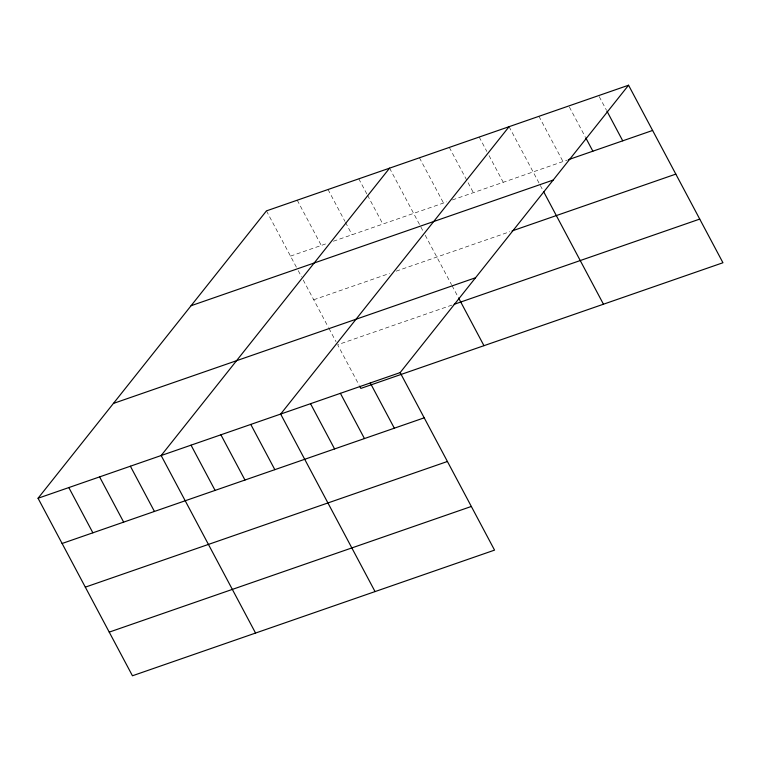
<?xml version="1.0" encoding="UTF-8"?>
<svg xmlns="http://www.w3.org/2000/svg" width="761" height="761" viewBox="0 0 761 761"><rect width="100%" height="100%" fill="white"/><g stroke="black" fill="none" stroke-linecap="round" stroke-linejoin="round"><path stroke-width="0.57" stroke-dasharray="3.81 2.85" d="M290.512 256.115L327.886 243.149M333.375 241.237L446.821 201.874M452.348 199.953L567.421 160.019M313.722 299.767L389.565 273.446M396.167 271.163L509.86 231.705M451.958 305.075L337.637 344.752L359.192 385.285M599.23 96.618L606.336 109.984M569.361 106.987L585.209 136.799M538.94 116.319L562.988 161.551M509.071 126.687L543.069 190.631M479.192 137.056L486.85 151.449M489.028 155.558L503.24 182.288M449.323 147.425L473.371 192.657M419.444 157.793L443.501 203.025M389.575 168.152L423.573 232.095M425.228 235.216L451.511 284.643M452.053 285.67L458.036 296.914M358.792 178.835L366.992 194.255M367.544 195.282L382.85 224.067M328.02 189.518L344.961 221.384M345.504 222.412L352.067 234.749M297.237 200.2L321.285 245.432M266.455 210.883L297.694 269.632M298.245 270.669L301.565 276.899M303.22 280.019L328.4 327.373M328.942 328.391L336.01 341.679"/><path stroke-width="1.14" d="M628.557 85.222L400.153 372.595L494.545 550.117L132.443 675.778L38.05 498.255L266.455 210.883L628.557 85.222L722.95 262.745L360.847 388.405L359.744 386.322M389.575 168.152L161.161 455.535L255.553 633.057M509.071 126.687L280.657 414.07L375.049 591.582M568.524 159.639L652.615 130.454M191.087 305.713L553.19 180.053M512.077 230.935L675.825 174.107M113.427 403.425L475.53 277.765M454.155 304.314L699.74 219.082M38.05 498.255L400.153 372.595M62.098 543.487L424.2 417.827M85.308 587.15L447.411 461.489M109.232 632.125L471.325 506.465M606.888 111.011L622.736 140.823M585.761 137.827L592.867 151.192M543.62 191.667L603.454 304.21M458.579 297.932L483.958 345.675M370.274 382.964L394.331 428.196M340.405 393.332L364.452 438.564M310.536 403.701L334.583 448.933M250.788 424.429L274.835 469.661M220.909 434.797L244.966 480.029M191.04 445.166L215.087 490.398M130.388 466.217L154.435 511.449M99.605 476.9L123.663 522.132M68.832 487.573L92.88 532.814"/></g></svg>
